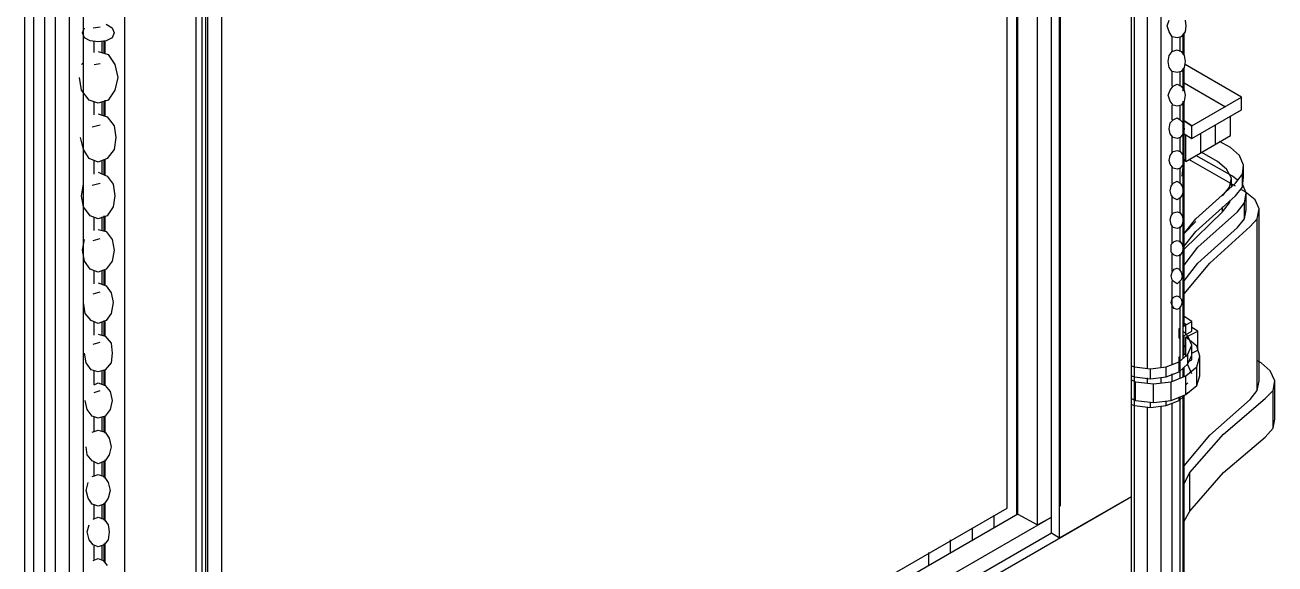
# Model space of a CAD drawing. Header units: inches. Extents: x 0.3 to 16.2, y 0.3 to 11.4.
# Drawn here: x 3.6941 to 4.1917, y 1.3959 to 1.6106 of the extents above; entities that cross this region are included whole.
import ezdxf

# ---------------------------------------------------------------- set-up
doc = ezdxf.new("R2010")
doc.units = ezdxf.units.IN
doc.header["$LTSCALE"] = 0.009843
doc.header["$MEASUREMENT"] = 0
doc.layers.add('GEOMETRY', color=7, linetype='Continuous')

msp = doc.modelspace()

# ---------------------------------------------------------------- linework, layer by layer
at = {"layer": 'GEOMETRY'}
for p, q in [((4.10591, 1.4063), (4.10591, 1.92441)), ((4.1063, 1.4189), (4.1063, 1.92441)), ((4.09724, 1.41142), (4.09724, 1.91654)), ((4.10276, 1.41457), (4.10276, 1.92008)), ((4.08898, 1.41535), (4.08898, 1.91181)), ((4.08937, 1.41575), (4.08937, 1.9122)), ((4.08504, 1.41811), (4.08504, 1.90079)), ((4.13465, 1.42283), (4.13465, 1.88386)), ((4.13583, 1.35945), (4.13583, 1.88307)), ((4.14094, 1.47362), (4.14094, 1.86496)), ((4.14094, 1.47362), (4.14094, 1.86496)), ((4.14646, 1.47402), (4.14646, 1.86535)), ((3.7622, 1.20787), (3.7622, 1.72598)), ((3.76457, 1.21929), (3.76457, 1.7248)), ((3.76614, 1.22913), (3.76614, 1.72559)), ((3.76693, 1.24094), (3.76693, 1.72362)), ((3.77244, 1.2378), (3.77244, 1.72047)), ((3.73386, 1.19134), (3.73386, 1.65)), ((3.7063, 1.11142), (3.7063, 1.63504)), ((3.69409, 1.22677), (3.69409, 1.61811)), ((3.69764, 1.22638), (3.69764, 1.61732)), ((3.70197, 1.22835), (3.70197, 1.61929)), ((3.71732, 1.22638), (3.71732, 1.61732)), ((3.71181, 1.22598), (3.71181, 1.61693)), ((4.14882, 1.61024), (4.14961, 1.6126)), ((4.15591, 1.6126), (4.1563, 1.61024)), ((3.71693, 1.60748), (3.71772, 1.60945)), ((3.71772, 1.60551), (3.71693, 1.60748)), ((3.72126, 1.60945), (3.72402, 1.60984)), ((3.72638, 1.61102), (3.72874, 1.60945)), ((3.72874, 1.60945), (3.72953, 1.60748)), ((3.72953, 1.60748), (3.72874, 1.60551)), ((4.14961, 1.60787), (4.14882, 1.61024)), ((4.15079, 1.60591), (4.14961, 1.60787)), ((4.15591, 1.60787), (4.15433, 1.60591)), ((4.15551, 1.59882), (4.15551, 1.60748)), ((4.15551, 1.59882), (4.15551, 1.60748)), ((4.1563, 1.61024), (4.15591, 1.60787)), ((3.72008, 1.60433), (3.71772, 1.60551)), ((3.72323, 1.60394), (3.72008, 1.60433)), ((3.72165, 1.59961), (3.72165, 1.60394)), ((3.72165, 1.59961), (3.72165, 1.60394)), ((3.72638, 1.60433), (3.72323, 1.60394)), ((3.7248, 1.59961), (3.7248, 1.60394)), ((3.72559, 1.59921), (3.72559, 1.60433)), ((3.72598, 1.59921), (3.72598, 1.60433)), ((3.72874, 1.60551), (3.72638, 1.60433)), ((4.15276, 1.60551), (4.15079, 1.60591)), ((4.15079, 1.6), (4.15079, 1.60591)), ((4.15079, 1.6), (4.15079, 1.60591)), ((4.15433, 1.60591), (4.15276, 1.60551)), ((4.15394, 1.60039), (4.15394, 1.60591)), ((4.15512, 1.59882), (4.15512, 1.60709)), ((4.15512, 1.59882), (4.15512, 1.60709)), ((4.15512, 1.59921), (4.15512, 1.60709)), ((4.15512, 1.59921), (4.15512, 1.60709)), ((3.72323, 1.6), (3.72717, 1.59882)), ((3.72717, 1.59882), (3.72992, 1.59488)), ((4.14921, 1.59606), (4.14961, 1.59843)), ((4.14961, 1.59843), (4.15079, 1.6)), ((4.15079, 1.6), (4.15276, 1.60079)), ((4.15276, 1.60079), (4.15433, 1.6)), ((4.15433, 1.6), (4.15551, 1.59843)), ((4.15551, 1.59843), (4.15591, 1.59606)), ((3.71654, 1.59488), (3.71732, 1.59567)), ((3.72165, 1.59488), (3.72402, 1.59528)), ((3.72992, 1.59488), (3.7311, 1.58976)), ((4.14961, 1.5937), (4.14921, 1.59606)), ((4.15079, 1.59213), (4.14961, 1.5937)), ((4.15551, 1.5937), (4.15433, 1.59213)), ((4.15512, 1.58504), (4.15512, 1.59331)), ((4.15512, 1.58504), (4.15512, 1.59331)), ((4.15512, 1.58425), (4.15512, 1.59331)), ((4.15512, 1.58504), (4.15512, 1.59331)), ((4.15591, 1.59606), (4.15551, 1.5937)), ((4.15551, 1.58465), (4.15551, 1.5937)), ((4.15551, 1.58465), (4.15551, 1.5937)), ((4.17835, 1.58189), (4.15591, 1.59488)), ((3.71654, 1.58465), (3.71575, 1.58976)), ((3.7311, 1.58976), (3.72992, 1.58465)), ((4.15276, 1.59173), (4.15079, 1.59213)), ((4.15079, 1.58622), (4.15079, 1.59213)), ((4.15079, 1.58622), (4.15079, 1.59213)), ((4.15433, 1.59213), (4.15276, 1.59173)), ((4.15394, 1.58622), (4.15394, 1.59213)), ((3.71969, 1.58071), (3.71654, 1.58465)), ((3.72992, 1.58465), (3.72717, 1.58071)), ((4.14921, 1.58268), (4.15, 1.58465)), ((4.15, 1.58031), (4.14921, 1.58268)), ((4.15, 1.58465), (4.15118, 1.58622)), ((4.15118, 1.58622), (4.15276, 1.58701)), ((4.15276, 1.58701), (4.15433, 1.58622)), ((4.15433, 1.58622), (4.15551, 1.58465)), ((4.17205, 1.57795), (4.15551, 1.5874)), ((4.15551, 1.58465), (4.15591, 1.58268)), ((4.15591, 1.58268), (4.15551, 1.58031)), ((3.72323, 1.57953), (3.71969, 1.58071)), ((3.72165, 1.5748), (3.72165, 1.57992)), ((3.72165, 1.5748), (3.72165, 1.57992)), ((3.72717, 1.58071), (3.72323, 1.57953)), ((3.7248, 1.5748), (3.7248, 1.57992)), ((3.72559, 1.57441), (3.72559, 1.58031)), ((3.72598, 1.57441), (3.72598, 1.58071)), ((4.15118, 1.57874), (4.15, 1.58031)), ((4.15079, 1.57283), (4.15079, 1.57874)), ((4.15079, 1.57283), (4.15079, 1.57874)), ((4.15276, 1.57835), (4.15118, 1.57874)), ((4.15433, 1.57874), (4.15276, 1.57835)), ((4.15394, 1.57283), (4.15394, 1.57874)), ((4.15551, 1.58031), (4.15433, 1.57874)), ((4.15512, 1.49055), (4.15512, 1.58031)), ((4.15512, 1.55394), (4.15512, 1.58031)), ((4.15512, 1.57165), (4.15512, 1.57992)), ((4.15551, 1.57598), (4.15551, 1.58031)), ((4.15551, 1.49055), (4.15551, 1.58031)), ((4.15866, 1.57047), (4.17835, 1.58189)), ((4.15866, 1.57047), (4.17835, 1.58189)), ((4.17835, 1.57677), (4.17835, 1.58189)), ((3.72323, 1.5752), (3.72677, 1.57402)), ((3.72677, 1.57402), (3.72953, 1.57047)), ((4.15, 1.57165), (4.15118, 1.57283)), ((4.15118, 1.57283), (4.15276, 1.57362)), ((4.15276, 1.57362), (4.15394, 1.57283)), ((4.15394, 1.57283), (4.15512, 1.57165)), ((4.15866, 1.56535), (4.17835, 1.57677)), ((4.17402, 1.56654), (4.17402, 1.57441)), ((3.72087, 1.57008), (3.72402, 1.57087)), ((3.72953, 1.57047), (3.73031, 1.56575)), ((4.14961, 1.56929), (4.15, 1.57165)), ((4.15, 1.56732), (4.14961, 1.56929)), ((4.15512, 1.57165), (4.15551, 1.56929)), ((4.15551, 1.56929), (4.15512, 1.56732)), ((4.15866, 1.57047), (4.15551, 1.57244)), ((4.15551, 1.57244), (4.15866, 1.57047)), ((4.15551, 1.57244), (4.15866, 1.57047)), ((4.15866, 1.56535), (4.15866, 1.57047)), ((4.16811, 1.56339), (4.16811, 1.57087)), ((3.71732, 1.56102), (3.71614, 1.56575)), ((3.73031, 1.56575), (3.72953, 1.56102)), ((4.15118, 1.56575), (4.15, 1.56732)), ((4.15079, 1.55984), (4.15079, 1.56614)), ((4.15079, 1.55984), (4.15079, 1.56614)), ((4.15276, 1.56535), (4.15118, 1.56575)), ((4.15394, 1.56575), (4.15276, 1.56535)), ((4.15512, 1.56732), (4.15394, 1.56575)), ((4.15394, 1.56024), (4.15394, 1.56575)), ((4.15512, 1.47756), (4.15512, 1.56732)), ((4.15551, 1.56732), (4.1563, 1.56654)), ((4.15551, 1.56732), (4.1563, 1.56654)), ((4.15551, 1.56732), (4.15866, 1.56535)), ((4.1563, 1.5563), (4.1563, 1.56654)), ((4.1563, 1.5563), (4.17402, 1.56654)), ((4.1622, 1.55984), (4.1622, 1.56732)), ((4.17402, 1.56181), (4.16969, 1.56417)), ((3.71969, 1.55748), (3.71732, 1.56102)), ((3.72953, 1.56102), (3.72677, 1.55748)), ((4.14961, 1.55669), (4.15, 1.55866)), ((4.15, 1.55866), (4.15118, 1.56024)), ((4.15118, 1.56024), (4.15276, 1.56063)), ((4.15276, 1.56063), (4.15394, 1.56024)), ((4.15394, 1.56024), (4.15512, 1.55866)), ((4.15512, 1.55866), (4.15551, 1.55669)), ((4.1748, 1.55039), (4.16024, 1.55866)), ((4.1689, 1.5563), (4.1626, 1.55984)), ((4.17756, 1.55866), (4.17402, 1.56181)), ((4.17913, 1.55472), (4.17756, 1.55866)), ((3.72323, 1.55591), (3.71969, 1.55748)), ((3.72165, 1.55118), (3.72165, 1.55669)), ((3.72165, 1.55118), (3.72165, 1.55669)), ((3.72677, 1.55748), (3.72323, 1.55591)), ((3.7248, 1.55118), (3.7248, 1.55669)), ((3.72559, 1.55079), (3.72559, 1.55709)), ((3.72598, 1.55079), (3.72598, 1.55709)), ((4.15, 1.55512), (4.14961, 1.55669)), ((4.15118, 1.55354), (4.15, 1.55512)), ((4.15079, 1.54724), (4.15079, 1.55394)), ((4.15079, 1.54724), (4.15079, 1.55394)), ((4.15276, 1.55315), (4.15118, 1.55354)), ((4.15394, 1.55354), (4.15276, 1.55315)), ((4.15512, 1.55512), (4.15394, 1.55354)), ((4.15394, 1.54764), (4.15394, 1.55354)), ((4.15472, 1.55039), (4.15512, 1.55394)), ((4.15551, 1.55669), (4.15512, 1.55512)), ((4.15551, 1.55709), (4.1563, 1.5563)), ((4.17598, 1.54646), (4.15748, 1.55709)), ((4.17244, 1.55315), (4.1689, 1.5563)), ((4.17441, 1.54961), (4.17244, 1.55315)), ((4.17874, 1.55118), (4.17913, 1.55472)), ((4.17874, 1.55118), (4.17913, 1.55472)), ((4.17913, 1.55), (4.17913, 1.55472)), ((3.72323, 1.55197), (3.72677, 1.55039)), ((3.72677, 1.55039), (3.72913, 1.54724)), ((4.15118, 1.54764), (4.15276, 1.54843)), ((4.15276, 1.54843), (4.15394, 1.54764)), ((4.17362, 1.54606), (4.17441, 1.54961)), ((4.17362, 1.54606), (4.17441, 1.54961)), ((4.17441, 1.54606), (4.17441, 1.54961)), ((4.17677, 1.54882), (4.1748, 1.55039)), ((4.17598, 1.54764), (4.17874, 1.55118)), ((4.17598, 1.54764), (4.17874, 1.55118)), ((4.17874, 1.54606), (4.17874, 1.55118)), ((4.17874, 1.54606), (4.17913, 1.55)), ((3.71654, 1.54252), (3.71732, 1.54724)), ((3.72087, 1.54685), (3.72402, 1.54764)), ((3.72913, 1.54724), (3.72992, 1.54252)), ((4.15, 1.54449), (4.15039, 1.54646)), ((4.15039, 1.54291), (4.15, 1.54449)), ((4.15039, 1.54646), (4.15118, 1.54764)), ((4.15118, 1.54173), (4.15039, 1.54291)), ((4.15394, 1.54764), (4.15472, 1.54646)), ((4.15472, 1.54291), (4.15394, 1.54173)), ((4.15472, 1.54646), (4.15512, 1.54449)), ((4.15512, 1.54449), (4.15472, 1.54291)), ((4.16024, 1.53346), (4.17598, 1.54764)), ((4.16024, 1.53346), (4.17598, 1.54764)), ((4.17087, 1.54252), (4.17362, 1.54606)), ((4.17087, 1.54252), (4.17362, 1.54606)), ((4.17598, 1.54252), (4.17874, 1.54606)), ((4.17992, 1.54409), (4.17795, 1.54528)), ((4.18031, 1.5437), (4.17874, 1.54724)), ((4.17953, 1.53976), (4.18031, 1.5437)), ((4.17953, 1.53976), (4.18031, 1.5437)), ((4.18386, 1.54094), (4.17992, 1.54409)), ((4.18031, 1.53701), (4.18031, 1.5437)), ((3.71732, 1.53819), (3.71654, 1.54252)), ((3.72008, 1.53465), (3.71732, 1.53819)), ((3.72913, 1.53819), (3.72677, 1.53465)), ((3.72992, 1.54252), (3.72913, 1.53819)), ((4.15079, 1.53543), (4.15079, 1.54213)), ((4.15079, 1.53543), (4.15079, 1.54213)), ((4.15276, 1.54094), (4.15118, 1.54173)), ((4.15394, 1.54173), (4.15276, 1.54094)), ((4.15394, 1.53583), (4.15394, 1.54173)), ((4.16024, 1.52835), (4.17598, 1.54252)), ((4.17087, 1.53622), (4.17362, 1.53976)), ((4.17087, 1.53622), (4.17087, 1.53819)), ((4.17362, 1.53976), (4.17402, 1.54094)), ((4.17677, 1.53622), (4.17953, 1.53976)), ((4.17677, 1.53622), (4.17953, 1.53976)), ((4.17953, 1.53346), (4.17953, 1.53976)), ((4.18543, 1.5374), (4.18386, 1.54094)), ((3.72323, 1.53346), (3.72008, 1.53465)), ((3.72165, 1.52874), (3.72165, 1.53425)), ((3.72165, 1.52874), (3.72165, 1.53425)), ((3.72677, 1.53465), (3.72323, 1.53346)), ((3.7248, 1.52874), (3.7248, 1.53425)), ((3.72559, 1.52835), (3.72559, 1.53465)), ((3.72598, 1.52835), (3.72598, 1.53465)), ((4.15, 1.53307), (4.15039, 1.53465)), ((4.15039, 1.5311), (4.15, 1.53307)), ((4.15039, 1.53465), (4.15118, 1.53583)), ((4.15118, 1.53583), (4.15276, 1.53622)), ((4.15276, 1.53622), (4.15394, 1.53583)), ((4.15394, 1.53583), (4.15472, 1.53465)), ((4.15472, 1.53465), (4.15512, 1.53307)), ((4.15512, 1.53307), (4.15472, 1.5311)), ((4.15551, 1.52126), (4.17087, 1.53622)), ((4.15551, 1.52756), (4.16024, 1.53346)), ((4.15551, 1.52756), (4.16024, 1.53346)), ((4.16102, 1.52205), (4.17677, 1.53622)), ((4.16102, 1.52205), (4.17677, 1.53622)), ((4.17677, 1.52992), (4.17953, 1.53346)), ((4.17953, 1.53346), (4.18031, 1.53701)), ((4.18189, 1.53031), (4.18465, 1.53346)), ((4.18189, 1.53031), (4.18465, 1.53346)), ((4.18465, 1.53346), (4.18543, 1.5374)), ((4.18465, 1.53346), (4.18543, 1.5374)), ((4.18465, 1.46496), (4.18465, 1.53346)), ((4.18543, 1.4689), (4.18543, 1.5374)), ((3.72323, 1.52913), (3.72638, 1.52835)), ((3.72638, 1.52835), (3.72874, 1.5252)), ((4.15118, 1.52992), (4.15039, 1.5311)), ((4.15079, 1.52362), (4.15079, 1.53071)), ((4.15079, 1.52362), (4.15079, 1.53071)), ((4.15276, 1.52953), (4.15118, 1.52992)), ((4.15394, 1.52992), (4.15276, 1.52953)), ((4.15472, 1.5311), (4.15394, 1.52992)), ((4.15394, 1.52402), (4.15394, 1.53031)), ((4.15551, 1.52756), (4.16024, 1.53228)), ((4.15551, 1.52756), (4.16024, 1.53228)), ((4.15551, 1.52244), (4.16024, 1.52835)), ((4.16102, 1.51575), (4.17677, 1.52992)), ((4.16575, 1.51575), (4.18189, 1.53031)), ((4.16575, 1.51575), (4.18189, 1.53031)), ((3.71693, 1.52087), (3.71772, 1.5252)), ((3.72126, 1.5248), (3.72402, 1.52559)), ((3.72874, 1.5252), (3.72953, 1.52087)), ((4.15039, 1.52323), (4.15157, 1.52441)), ((4.15039, 1.52165), (4.15039, 1.52323)), ((4.15157, 1.52441), (4.15276, 1.5248)), ((4.15276, 1.5248), (4.15394, 1.52441)), ((4.15394, 1.52441), (4.15472, 1.52323)), ((4.15472, 1.52323), (4.15512, 1.52165)), ((3.71772, 1.51654), (3.71693, 1.52087)), ((3.72953, 1.52087), (3.72874, 1.51654)), ((4.15039, 1.52008), (4.15039, 1.52165)), ((4.15157, 1.5189), (4.15039, 1.52008)), ((4.15079, 1.5126), (4.15079, 1.51969)), ((4.15079, 1.5126), (4.15079, 1.51969)), ((4.15276, 1.5185), (4.15157, 1.5189)), ((4.15394, 1.5189), (4.15276, 1.5185)), ((4.15472, 1.52008), (4.15394, 1.5189)), ((4.15394, 1.51299), (4.15394, 1.51929)), ((4.15512, 1.52165), (4.15472, 1.52008)), ((4.15551, 1.51496), (4.16102, 1.52205)), ((4.15551, 1.51496), (4.16102, 1.52205)), ((3.72008, 1.51339), (3.71772, 1.51654)), ((3.72323, 1.5122), (3.72008, 1.51339)), ((3.72165, 1.50748), (3.72165, 1.51299)), ((3.72165, 1.50748), (3.72165, 1.51299)), ((3.72638, 1.51339), (3.72323, 1.5122)), ((3.72559, 1.50709), (3.72559, 1.51299)), ((3.72598, 1.50709), (3.72598, 1.51339)), ((3.72874, 1.51654), (3.72638, 1.51339)), ((4.15079, 1.5122), (4.15157, 1.51339)), ((4.15157, 1.51339), (4.15276, 1.51378)), ((4.15276, 1.51378), (4.15354, 1.51339)), ((4.15354, 1.51339), (4.15433, 1.5122)), ((4.15551, 1.50866), (4.16102, 1.51575)), ((4.15551, 1.50354), (4.16575, 1.51575)), ((4.15551, 1.50354), (4.16575, 1.51575)), ((3.72323, 1.50787), (3.72638, 1.50669)), ((3.7248, 1.50748), (3.7248, 1.5126)), ((4.15039, 1.51063), (4.15079, 1.5122)), ((4.15079, 1.50906), (4.15039, 1.51063)), ((4.15157, 1.50827), (4.15079, 1.50906)), ((4.15079, 1.4752), (4.15079, 1.50866)), ((4.15079, 1.4752), (4.15079, 1.50866)), ((4.15276, 1.50748), (4.15157, 1.50827)), ((4.15354, 1.50827), (4.15276, 1.50748)), ((4.15433, 1.50906), (4.15354, 1.50827)), ((4.15394, 1.50197), (4.15394, 1.50827)), ((4.15433, 1.5122), (4.15472, 1.51063)), ((4.15472, 1.51063), (4.15433, 1.50906)), ((3.72126, 1.50354), (3.72402, 1.50433)), ((3.72638, 1.50669), (3.72835, 1.50394)), ((3.72835, 1.50394), (3.72913, 1.5)), ((3.71811, 1.49567), (3.71732, 1.5)), ((3.72913, 1.5), (3.72835, 1.49567)), ((4.15039, 1.5), (4.15079, 1.50157)), ((4.15079, 1.49882), (4.15039, 1.5)), ((4.15079, 1.50157), (4.15157, 1.50236)), ((4.15157, 1.49764), (4.15079, 1.49882)), ((4.15157, 1.50236), (4.15276, 1.50276)), ((4.15276, 1.50276), (4.15354, 1.50236)), ((4.15354, 1.50236), (4.15433, 1.50157)), ((4.15433, 1.49882), (4.15354, 1.49764)), ((4.15394, 1.47008), (4.15394, 1.49803)), ((4.15433, 1.50157), (4.15472, 1.5)), ((4.15472, 1.5), (4.15433, 1.49882)), ((3.72047, 1.49291), (3.71811, 1.49567)), ((3.72323, 1.49173), (3.72047, 1.49291)), ((3.72638, 1.49291), (3.72323, 1.49173)), ((3.72559, 1.48661), (3.72559, 1.49291)), ((3.72598, 1.48661), (3.72598, 1.49291)), ((3.72835, 1.49567), (3.72638, 1.49291)), ((4.15276, 1.49724), (4.15157, 1.49764)), ((4.15354, 1.49764), (4.15276, 1.49724)), ((4.15866, 1.49252), (4.15551, 1.49449)), ((3.72165, 1.48701), (3.72165, 1.49252)), ((3.72165, 1.48701), (3.72165, 1.49252)), ((3.7248, 1.48701), (3.7248, 1.49252)), ((4.15354, 1.48976), (4.15394, 1.48976)), ((4.15394, 1.48937), (4.15354, 1.48976)), ((4.15354, 1.48976), (4.15394, 1.48976)), ((4.15354, 1.48583), (4.15354, 1.48976)), ((4.15512, 1.49055), (4.15866, 1.49252)), ((4.15512, 1.49055), (4.15866, 1.49252)), ((4.15512, 1.48661), (4.15866, 1.48858)), ((4.15709, 1.48661), (4.15512, 1.48858)), ((4.1563, 1.49134), (4.15551, 1.49173)), ((4.1563, 1.4874), (4.1563, 1.49094)), ((4.1563, 1.48622), (4.16102, 1.48858)), ((4.1563, 1.48622), (4.16102, 1.48858)), ((4.15866, 1.48858), (4.15866, 1.49252)), ((4.16102, 1.48858), (4.15866, 1.49016)), ((4.16102, 1.4811), (4.16102, 1.48858)), ((3.72126, 1.48346), (3.72402, 1.48425)), ((3.72323, 1.4874), (3.72598, 1.48661)), ((3.72598, 1.48661), (3.72835, 1.48386)), ((3.72835, 1.48386), (3.72874, 1.47992)), ((4.15354, 1.48583), (4.15394, 1.48583)), ((4.15512, 1.47913), (4.15512, 1.48661)), ((4.15551, 1.47913), (4.15551, 1.48701)), ((4.1563, 1.48228), (4.15551, 1.48307)), ((4.16063, 1.48268), (4.1563, 1.48622)), ((4.1563, 1.47874), (4.1563, 1.48622)), ((4.15866, 1.48307), (4.15709, 1.48661)), ((4.15709, 1.47953), (4.15866, 1.48307)), ((4.15709, 1.47953), (4.15866, 1.48307)), ((4.15866, 1.47913), (4.15866, 1.48307)), ((3.7185, 1.47598), (3.71772, 1.47992)), ((3.72874, 1.47992), (3.72835, 1.47598)), ((4.15354, 1.47638), (4.15709, 1.47953)), ((4.15354, 1.47638), (4.15709, 1.47953)), ((4.15354, 1.47835), (4.15394, 1.47835)), ((4.15394, 1.47795), (4.15354, 1.47835)), ((4.15354, 1.47835), (4.15394, 1.47835)), ((4.15354, 1.47441), (4.15354, 1.47835)), ((4.15512, 1.47913), (4.1563, 1.47992)), ((4.15512, 1.47913), (4.1563, 1.47992)), ((4.1563, 1.47835), (4.1563, 1.47953)), ((4.1563, 1.47874), (4.15709, 1.47913)), ((4.15709, 1.47559), (4.15709, 1.47953)), ((4.15709, 1.47559), (4.15866, 1.47913)), ((4.15866, 1.47992), (4.16102, 1.4811)), ((4.15866, 1.47717), (4.15866, 1.47992)), ((4.16181, 1.47874), (4.16063, 1.48268)), ((4.16063, 1.47441), (4.16181, 1.47874)), ((4.16063, 1.47441), (4.16181, 1.47874)), ((4.16181, 1.47087), (4.16181, 1.47874)), ((3.72047, 1.47323), (3.7185, 1.47598)), ((3.72323, 1.47244), (3.72047, 1.47323)), ((3.72598, 1.47323), (3.72323, 1.47244)), ((3.72559, 1.46693), (3.72559, 1.47323)), ((3.72835, 1.47598), (3.72598, 1.47323)), ((3.72598, 1.46693), (3.72598, 1.47323)), ((4.13465, 1.4748), (4.13583, 1.47441)), ((4.13465, 1.4748), (4.13583, 1.47441)), ((4.13583, 1.47047), (4.13583, 1.47441)), ((4.13583, 1.47441), (4.14213, 1.47362)), ((4.13583, 1.47441), (4.14213, 1.47362)), ((4.14213, 1.47362), (4.14843, 1.47441)), ((4.14213, 1.47362), (4.14843, 1.47441)), ((4.14213, 1.46969), (4.14213, 1.47362)), ((4.14843, 1.47441), (4.15354, 1.47638)), ((4.14843, 1.47441), (4.15354, 1.47638)), ((4.14843, 1.47047), (4.14843, 1.47441)), ((4.15354, 1.47244), (4.15354, 1.47638)), ((4.15354, 1.47244), (4.15709, 1.47559)), ((4.15512, 1.47047), (4.15512, 1.47402)), ((4.15512, 1.47047), (4.15512, 1.47362)), ((4.15551, 1.47047), (4.15551, 1.47402)), ((4.1563, 1.47087), (4.16063, 1.47441)), ((4.1563, 1.47087), (4.16063, 1.47441)), ((4.15709, 1.47638), (4.15866, 1.47717)), ((4.15866, 1.47165), (4.15709, 1.4752)), ((4.15709, 1.4752), (4.15709, 1.4752)), ((4.16063, 1.46693), (4.16063, 1.47441)), ((4.18622, 1.47598), (4.18465, 1.47677)), ((4.18976, 1.47283), (4.18622, 1.47598)), ((3.72165, 1.46732), (3.72165, 1.47283)), ((3.72165, 1.46732), (3.72165, 1.47283)), ((3.72165, 1.46732), (3.72323, 1.46811)), ((3.72323, 1.46811), (3.72598, 1.46693)), ((3.7248, 1.46732), (3.7248, 1.47283)), ((4.13465, 1.47087), (4.13583, 1.47047)), ((4.13465, 1.46929), (4.13622, 1.4685)), ((4.13465, 1.46929), (4.13622, 1.4685)), ((4.13583, 1.47047), (4.14213, 1.46969)), ((4.13622, 1.46102), (4.13622, 1.4685)), ((4.13622, 1.4685), (4.14331, 1.46772)), ((4.13622, 1.4685), (4.14331, 1.46772)), ((4.14094, 1.46811), (4.14094, 1.47008)), ((4.14094, 1.46811), (4.14094, 1.46969)), ((4.14213, 1.46969), (4.14843, 1.47047)), ((4.14331, 1.46772), (4.15039, 1.4685)), ((4.14331, 1.46772), (4.15039, 1.4685)), ((4.14646, 1.46811), (4.14646, 1.47008)), ((4.14843, 1.47047), (4.15354, 1.47244)), ((4.15039, 1.4685), (4.1563, 1.47087)), ((4.15039, 1.4685), (4.1563, 1.47087)), ((4.15039, 1.46102), (4.15039, 1.4685)), ((4.15079, 1.4689), (4.15079, 1.47165)), ((4.15079, 1.4689), (4.15079, 1.47165)), ((4.1563, 1.46339), (4.1563, 1.47087)), ((4.1563, 1.46732), (4.15709, 1.46811)), ((4.1563, 1.46732), (4.15709, 1.46811)), ((4.16063, 1.46693), (4.16181, 1.47087)), ((4.18465, 1.46496), (4.18543, 1.4689)), ((4.19173, 1.4689), (4.18976, 1.47283)), ((4.19094, 1.46496), (4.19173, 1.4689)), ((4.19094, 1.46496), (4.19173, 1.4689)), ((4.19173, 1.45354), (4.19173, 1.4689)), ((3.72165, 1.46417), (3.72402, 1.46496)), ((3.72598, 1.46693), (3.72795, 1.46457)), ((3.72795, 1.46457), (3.72874, 1.46102)), ((4.14331, 1.46024), (4.14331, 1.46772)), ((4.15039, 1.46102), (4.1563, 1.46339)), ((4.15354, 1.46102), (4.15709, 1.46417)), ((4.1563, 1.46339), (4.16063, 1.46693)), ((4.18189, 1.46142), (4.18465, 1.46496)), ((4.1878, 1.46181), (4.19094, 1.46496)), ((4.1878, 1.46181), (4.19094, 1.46496)), ((4.19094, 1.45), (4.19094, 1.46496)), ((3.7189, 1.45748), (3.71811, 1.46102)), ((3.72874, 1.46102), (3.72795, 1.45748)), ((4.13465, 1.46181), (4.13622, 1.46102)), ((4.13465, 1.45945), (4.13583, 1.45906)), ((4.13583, 1.45906), (4.13583, 1.46299)), ((4.13583, 1.46299), (4.13622, 1.46299)), ((4.13583, 1.46299), (4.13622, 1.46299)), ((4.13583, 1.45906), (4.14213, 1.45827)), ((4.13622, 1.46102), (4.14331, 1.46024)), ((4.14094, 1.35866), (4.14094, 1.45827)), ((4.14094, 1.35551), (4.14094, 1.45827)), ((4.14213, 1.45827), (4.14213, 1.46024)), ((4.14213, 1.45827), (4.14843, 1.45906)), ((4.14331, 1.46024), (4.15039, 1.46102)), ((4.14646, 1.35945), (4.14646, 1.45866)), ((4.14843, 1.45906), (4.15354, 1.46102)), ((4.14843, 1.45906), (4.14843, 1.46063)), ((4.15079, 1.36102), (4.15079, 1.45984)), ((4.15079, 1.37244), (4.15079, 1.45984)), ((4.15354, 1.46102), (4.15354, 1.4622)), ((4.15394, 1.36378), (4.15394, 1.4622)), ((4.15512, 1.36693), (4.15512, 1.4622)), ((4.15512, 1.36693), (4.15512, 1.4622)), ((4.15551, 1.3752), (4.15551, 1.4626)), ((4.16575, 1.44724), (4.18189, 1.46142)), ((4.17126, 1.44764), (4.1878, 1.46181)), ((4.17126, 1.44764), (4.1878, 1.46181)), ((3.72087, 1.45472), (3.7189, 1.45748)), ((3.72323, 1.45394), (3.72087, 1.45472)), ((3.72165, 1.44882), (3.72165, 1.45433)), ((3.72165, 1.44882), (3.72165, 1.45433)), ((3.72598, 1.45472), (3.72323, 1.45394)), ((3.7248, 1.44882), (3.7248, 1.45433)), ((3.72559, 1.44843), (3.72559, 1.45472)), ((3.72795, 1.45748), (3.72598, 1.45472)), ((3.72598, 1.44803), (3.72598, 1.45472)), ((4.19094, 1.45), (4.19173, 1.45354)), ((3.72087, 1.44843), (3.72323, 1.44921)), ((3.72323, 1.44921), (3.72598, 1.44843)), ((3.72598, 1.44843), (3.72756, 1.44606)), ((4.1878, 1.44646), (4.19094, 1.45)), ((3.72756, 1.44606), (3.72835, 1.44252)), ((4.15551, 1.43504), (4.16575, 1.44724)), ((4.15787, 1.43228), (4.17126, 1.44764)), ((4.15787, 1.43228), (4.17126, 1.44764)), ((4.17126, 1.43228), (4.1878, 1.44646)), ((3.7189, 1.43937), (3.7185, 1.44252)), ((3.72087, 1.43701), (3.7189, 1.43937)), ((3.72756, 1.43937), (3.72598, 1.43701)), ((3.72835, 1.44252), (3.72756, 1.43937)), ((3.72323, 1.43583), (3.72087, 1.43701)), ((3.72165, 1.43071), (3.72165, 1.43661)), ((3.72165, 1.43071), (3.72165, 1.43661)), ((3.72598, 1.43701), (3.72323, 1.43583)), ((3.7248, 1.4311), (3.7248, 1.43661)), ((3.72559, 1.43031), (3.72559, 1.43701)), ((3.72598, 1.42992), (3.72598, 1.4374)), ((3.7185, 1.4252), (3.71929, 1.42835)), ((3.72087, 1.43071), (3.72323, 1.4315)), ((3.72323, 1.4315), (3.72559, 1.43071)), ((3.72559, 1.43071), (3.72717, 1.42835)), ((3.72717, 1.42835), (3.72795, 1.4252)), ((4.15551, 1.42795), (4.15787, 1.43228)), ((4.15551, 1.42795), (4.15787, 1.43228)), ((4.15787, 1.41693), (4.17126, 1.43228)), ((4.15787, 1.41693), (4.15787, 1.43228)), ((3.71929, 1.42205), (3.7185, 1.4252)), ((3.72795, 1.4252), (3.72717, 1.42205)), ((3.72087, 1.41969), (3.71929, 1.42205)), ((3.72323, 1.4189), (3.72087, 1.41969)), ((3.72165, 1.41378), (3.72165, 1.41969)), ((3.72165, 1.41378), (3.72165, 1.41969)), ((3.72559, 1.41969), (3.72323, 1.4189)), ((3.7248, 1.41378), (3.7248, 1.41929)), ((3.72717, 1.42205), (3.72559, 1.41969)), ((3.72559, 1.41339), (3.72559, 1.42008)), ((3.72598, 1.41299), (3.72598, 1.42047)), ((3.73386, 1.19134), (4.13465, 1.42283)), ((3.73386, 1.19134), (4.13465, 1.42283)), ((4.10591, 1.4063), (4.13465, 1.42283)), ((4.13465, 1.38976), (4.13465, 1.42283)), ((3.72126, 1.41378), (3.72323, 1.41457)), ((3.72323, 1.41457), (3.72559, 1.41378)), ((3.72559, 1.41378), (3.72717, 1.41142)), ((3.7622, 1.21811), (4.10276, 1.41457)), ((3.7622, 1.21811), (4.10276, 1.41457)), ((4.08937, 1.41575), (3.76457, 1.22835)), ((3.77244, 1.2378), (4.08504, 1.41811)), ((4.07992, 1.41024), (4.07992, 1.41535)), ((4.08937, 1.41575), (4.09724, 1.41142)), ((4.09724, 1.41142), (4.10276, 1.41457)), ((4.10276, 1.40827), (4.10276, 1.41457)), ((4.15551, 1.41299), (4.15787, 1.41693)), ((3.7189, 1.40866), (3.71969, 1.41142)), ((3.71969, 1.40551), (3.7189, 1.40866)), ((3.72717, 1.41142), (3.72756, 1.40866)), ((3.72756, 1.40866), (3.72717, 1.40551)), ((4.07126, 1.40512), (4.07126, 1.41024)), ((3.72126, 1.40354), (3.71969, 1.40551)), ((3.72323, 1.40276), (3.72126, 1.40354)), ((3.72559, 1.40354), (3.72323, 1.40276)), ((3.72717, 1.40551), (3.72559, 1.40354)), ((3.72559, 1.39685), (3.72559, 1.40394)), ((3.72598, 1.39646), (3.72598, 1.40433)), ((3.7622, 1.21181), (4.10276, 1.40827)), ((4.0626, 1.40039), (4.0626, 1.40551)), ((4.10276, 1.40827), (4.10591, 1.4063)), ((3.72165, 1.39764), (3.72165, 1.40315)), ((3.72165, 1.39764), (3.72165, 1.40315)), ((3.7248, 1.39764), (3.7248, 1.40315)), ((4.05394, 1.39528), (4.05394, 1.40039)), ((3.72126, 1.39724), (3.72323, 1.39803)), ((3.72323, 1.39803), (3.7252, 1.39724)), ((3.7252, 1.39724), (3.72677, 1.39528))]:
    msp.add_line(p, q, dxfattribs=at)

doc.saveas('drawing.dxf')
